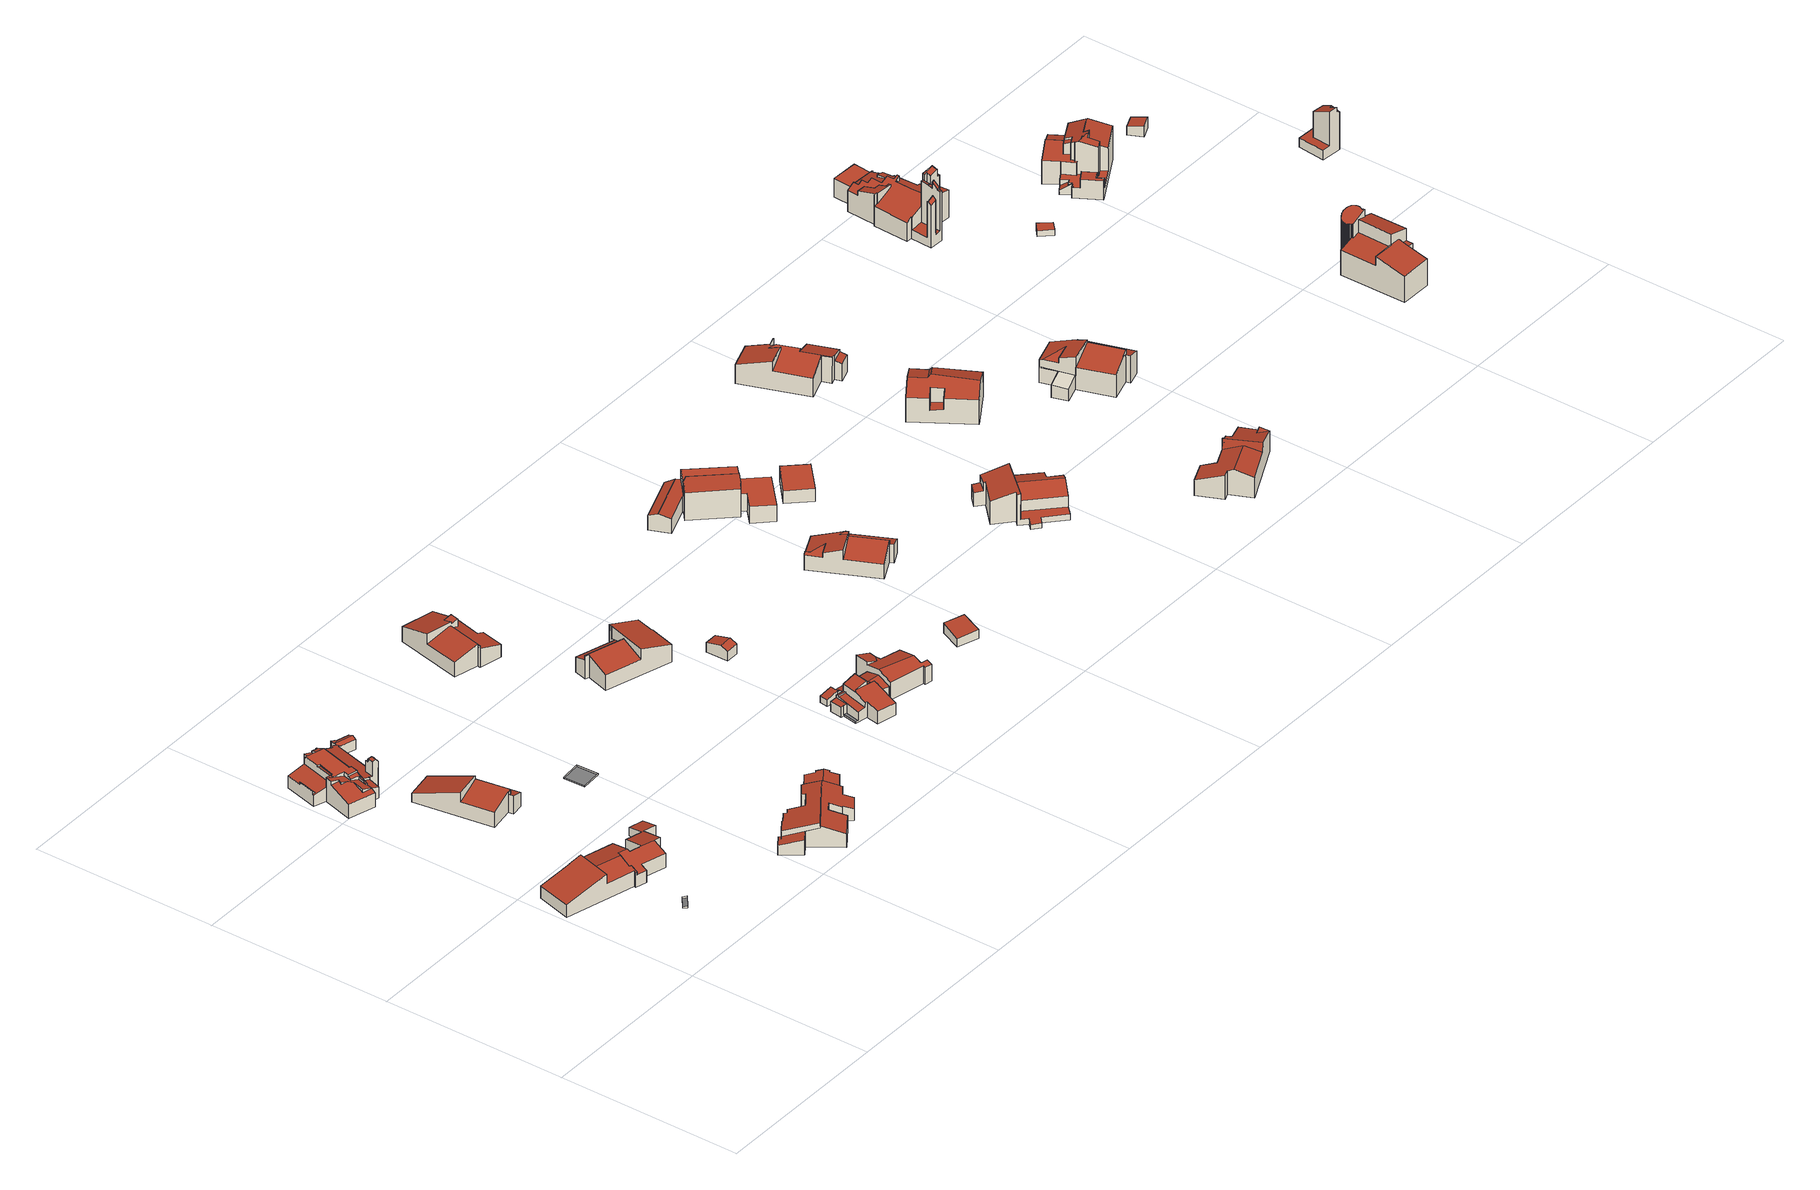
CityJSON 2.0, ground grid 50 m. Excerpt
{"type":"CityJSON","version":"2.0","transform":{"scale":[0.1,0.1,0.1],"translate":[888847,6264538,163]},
"CityObjects":{
"building1":{"type":"Building","geometry":[{"type":"Solid","lod":"2","boundaries":[[[[0,1,2,3]],[[3,4,5,0]],[[2,6,4,3]],[[1,7,6,2]],[[0,5,7,1]],[[4,6,7,5]]]],"semantics":{"surfaces":[{"type":"GroundSurface"},{"type":"WallSurface"}],"values":[[0,1,1,1,1,0]]}}]},
"building2":{"type":"Building","geometry":[{"type":"Solid","lod":"2","boundaries":[[[[8,9,10,11,12,13]],[[10,14,15,16,11]],[[14,17,18,19,20,21,22,15]],[[23,24,16,25]],[[15,22,26,27,28,25,16]],[[29,30,31,32,33,34,35,36,37,38,39]],[[11,16,24,40,12]],[[21,41,26,22]],[[19,42,41,20]],[[38,37,43]],[[27,26,41,42,44,45,46,39,38,47]],[[40,24,23,48]],[[27,47,38,43,47]],[[21,20,41]],[[8,49,50,9]],[[13,51,49,8]],[[12,40,48,52,51,13]],[[28,27,47,53,54]],[[45,44,55,56]],[[55,44,42,19,18,57]],[[53,47,43,37,36,58]],[[46,45,56,59]],[[57,18,17,60]],[[9,50,60,17,14,10]],[[58,36,35,61]],[[61,35,34,62]],[[62,34,33,63]],[[63,33,32,64]],[[64,32,31,65]],[[65,31,30,66]],[[66,30,29,67]],[[67,29,39,68]],[[68,39,46,59]],[[52,48,23,25,28,54]],[[54,53,58,61,62,63,64,65,66,67,68,59,56,55,57,60,50,49,51,52]]]],"semantics":{"surfaces":[{"type":"RoofSurface"},{"type":"WallSurface"},{"type":"GroundSurface"}],"values":[[0,1,0,1,0,0,1,0,1,1,0,0,0,1,1,1,1,1,1,1,1,1,1,1,1,1,1,1,1,1,1,1,1,1,2]]}}]},
"building3":{"type":"Building","geometry":[{"type":"Solid","lod":"2","boundaries":[[[[69,70,71,72,73,74,75,76,77]],[[78,79,80,81]],[[80,82,83,84,85,81]],[[86,87,88,89]],[[81,85,90,78]],[[72,91,92,93,94,95,96,97,98,88,87,99,100,101,102,103,73]],[[104,105,106]],[[107,108,109,110,111,112]],[[113,114,115,116,117]],[[116,118,119,117]],[[99,120,100]],[[75,102,101,76]],[[86,121,120,99,87]],[[122,123,124]],[[93,125,126,127,128,129,130,131,132,94]],[[129,128,133,134]],[[131,130,135,136]],[[89,137,138,121,86]],[[70,92,91,71]],[[124,123,139,138,137,140,141,142,143]],[[144,145,146,147,148]],[[149,150,110,109]],[[108,107,140,137,89,151,152,153,154,155]],[[83,156,157,134,133,84]],[[104,106,145,144,158]],[[159,160,161,115,114,162]],[[153,152,163,164]],[[84,133,128,127,165,166,160,159,167,168,147,146,90,85]],[[143,142,169]],[[126,125,170,171]],[[162,114,113,172]],[[165,127,126,171]],[[98,97,173,136,135,174]],[[175,96,95,176]],[[176,95,94,132]],[[175,176,132,131,136,173]],[[150,149,156,83,82,177]],[[73,103,74]],[[151,89,88,174,135,130,129,134,157,155,154,178,179]],[[157,156,149,109,108,155]],[[164,163,179,178]],[[118,116,115,161]],[[173,97,96,175]],[[88,98,174]],[[163,152,151,179]],[[178,154,153,164]],[[167,159,162,172]],[[122,124,143,169]],[[71,91,72]],[[74,103,102,75]],[[105,104,158,180,181]],[[168,167,172,113,117,119,182,183]],[[166,165,171,170,184,185]],[[69,186,187,93,92,70]],[[112,111,188,189]],[[188,111,110,150,177,190]],[[138,139,191,192]],[[191,139,123,122,169,142,141,193]],[[193,141,140,107,112,189]],[[77,194,186,69]],[[194,77,76,101,100,120,121,138,192]],[[184,170,125,93,187]],[[180,158,144,148,195]],[[146,145,106,105,181,196]],[[195,148,147,168,183]],[[190,177,82,80,79,197]],[[197,79,78,90,146,196]],[[182,119,118,161,160,166,185]],[[185,184,187,186,194,192,191,193,189,188,190,197,196,181,180,195,183,182]]]],"semantics":{"surfaces":[{"type":"RoofSurface"},{"type":"WallSurface"},{"type":"GroundSurface"}],"values":[[0,0,1,1,1,0,0,0,1,0,1,1,0,1,1,1,1,1,1,0,0,1,1,1,0,1,0,0,1,0,0,1,1,1,1,0,0,1,0,1,1,0,1,1,1,1,1,0,1,1,1,1,1,1,1,1,1,1,1,1,1,1,1,1,1,1,1,1,2]]}}]},
"building4":{"type":"Building","geometry":[{"type":"Solid","lod":"2","boundaries":[[[[198,199,200,201,202,203]],[[204,205,206,207,208,209]],[[202,204,209,203]],[[203,209,208,210,198]],[[198,210,211,212,213,214,215,199]],[[211,210,208,207]],[[200,216,217,201]],[[199,215,218,216,200]],[[206,205,219,220]],[[219,205,204,202,201,217]],[[218,215,214,221]],[[221,214,213,222]],[[222,213,212,223]],[[223,212,211,207,206,220]],[[220,219,217,216,218,221,222,223]]]],"semantics":{"surfaces":[{"type":"RoofSurface"},{"type":"WallSurface"},{"type":"GroundSurface"}],"values":[[0,0,1,1,0,1,1,1,1,1,1,1,1,1,2]]}}]},
"building5":{"type":"Building","geometry":[{"type":"Solid","lod":"2","boundaries":[[[[224,225,226,227]],[[228,229,230,231,232,233,234,235,236,237,238,239,240,241,242]],[[237,243,244,245,246,247,248,249,250,251,252,253,254,255,238]],[[236,243,237]],[[238,255,256,257,258,239]],[[235,259,260,243,236]],[[256,261,262,263,264,257]],[[226,265,264,263,227]],[[258,257,264,265,266,267]],[[260,259,268,269,270,271,272]],[[233,273,274,234]],[[232,275,273,233]],[[231,276,275,232]],[[230,277,276,231]],[[229,278,277,230]],[[228,279,278,229]],[[242,280,279,228]],[[241,281,280,242]],[[240,282,281,241]],[[239,258,267,283,282,240]],[[252,251,284,285]],[[284,251,250,286]],[[286,250,249,287]],[[287,249,248,288]],[[288,248,247,289]],[[289,247,246,290]],[[290,246,245,291]],[[291,245,244,292]],[[292,244,243,260,272,293]],[[254,253,294,295]],[[294,253,252,285]],[[283,267,266,296]],[[225,297,296,266,265,226]],[[293,272,271,298]],[[298,271,270,299]],[[299,270,269,300]],[[300,269,268,301]],[[301,268,259,235,234,274]],[[262,261,302,303]],[[302,261,256,255,254,295]],[[297,225,224,304]],[[227,263,262,303,304,224]],[[303,302,295,294,285,284,286,287,288,289,290,291,292,293,298,299,300,301,274,273,275,276,277,278,279,280,281,282,283,296,297,304]]]],"semantics":{"surfaces":[{"type":"RoofSurface"},{"type":"WallSurface"},{"type":"GroundSurface"}],"values":[[0,0,0,1,1,1,0,1,0,0,1,1,1,1,1,1,1,1,1,1,1,1,1,1,1,1,1,1,1,1,1,1,1,1,1,1,1,1,1,1,1,1,2]]}}]},
"building6":{"type":"Building","geometry":[{"type":"Solid","lod":"2","boundaries":[[[[305,306,307,308]],[[307,306,309,310]],[[309,306,305,311]],[[311,305,308,312]],[[312,308,307,310]],[[310,309,311,312]]]],"semantics":{"surfaces":[{"type":"GroundSurface"},{"type":"WallSurface"}],"values":[[0,1,1,1,1,0]]}}]},
"building7":{"type":"Building","geometry":[{"type":"Solid","lod":"2","boundaries":[[[[313,314,315,316,317,318,319]],[[314,320,321,322,323,324,325,315]],[[324,326,327,328,329,330,317,316,325]],[[320,331,332,333,334,321]],[[323,335,326,324]],[[317,330,318]],[[321,334,336,322]],[[315,325,316]],[[322,336,337,338,339,340,335,323]],[[328,341,342,329]],[[327,343,341,328]],[[326,335,340,344,343,327]],[[333,332,345,346]],[[345,332,331,347]],[[313,348,347,331,320,314]],[[344,340,339,349]],[[349,339,338,350]],[[350,338,337,351]],[[351,337,336,334,333,346]],[[348,313,319,352]],[[352,319,318,330,329,342]],[[342,341,343,344,349,350,351,346,345,347,348,352]]]],"semantics":{"surfaces":[{"type":"RoofSurface"},{"type":"WallSurface"},{"type":"GroundSurface"}],"values":[[0,1,0,0,1,1,1,1,0,1,1,1,1,1,1,1,1,1,1,1,1,2]]}}]},
"building8":{"type":"Building","geometry":[{"type":"Solid","lod":"2","boundaries":[[[[353,354,355,356,357,358,359,360]],[[358,361,362,363,364,359]],[[365,366,362,361,367,368]],[[363,362,366,369]],[[357,367,361,358]],[[364,363,369,370,371,372]],[[355,373,374,356]],[[354,375,373,355]],[[353,376,375,354]],[[360,377,376,353]],[[377,360,359,364,372,378]],[[378,372,371,379]],[[379,371,370,380]],[[380,370,369,366,365,381]],[[381,365,368,382]],[[382,368,367,357,356,374]],[[374,373,375,376,377,378,379,380,381,382]]]],"semantics":{"surfaces":[{"type":"RoofSurface"},{"type":"WallSurface"},{"type":"GroundSurface"}],"values":[[0,1,0,1,1,0,1,1,1,1,1,1,1,1,1,1,2]]}}]},
"building9":{"type":"Building","geometry":[{"type":"Solid","lod":"2","boundaries":[[[[383,384,385,386]],[[387,388,389,390,391,392,393,394,395,396]],[[392,397,393]],[[390,398,399,400,391]],[[401,402,403,404,405,406,407,408]],[[406,409,407]],[[385,397,392,410,386]],[[386,410,400,399,411,412,407,409,413,414,415,416,417,383]],[[383,417,418,419,395,394,384]],[[418,417,416,420]],[[398,421,411,399]],[[420,416,415,422,423,424,425,426]],[[427,428,429,423,422,430]],[[413,409,406,405]],[[391,400,410,392]],[[384,394,393,397,385]],[[425,424,431,432]],[[419,418,420,426]],[[431,424,423,429]],[[388,433,434,389]],[[387,435,433,388]],[[396,436,435,387]],[[436,396,395,419,426,425,432,437]],[[414,413,405,404,438,439]],[[412,411,421,440,441]],[[440,421,398,390,389,434]],[[438,404,403,442]],[[442,403,402,443]],[[443,402,401,444]],[[444,401,408,445]],[[445,408,407,412,441]],[[428,427,446,447]],[[446,427,430,448]],[[448,430,422,415,414,439]],[[437,432,431,429,428,447]],[[447,446,448,439,438,442,443,444,445,441,440,434,433,435,436,437]]]],"semantics":{"surfaces":[{"type":"WallSurface"},{"type":"RoofSurface"},{"type":"GroundSurface"}],"values":[[0,1,0,0,1,0,0,1,0,0,1,0,1,0,0,1,2,1,0,0,0,0,0,0,0,0,0,0,0,0,0,0,0,0,0,2]]}}]},
"building10":{"type":"Building","geometry":[{"type":"Solid","lod":"2","boundaries":[[[[449,450,451,452]],[[451,453,454,452]],[[449,455,456,450]],[[452,454,457,455,449]],[[457,454,453,458]],[[458,453,451,450,456]],[[456,455,457,458]]]],"semantics":{"surfaces":[{"type":"RoofSurface"},{"type":"WallSurface"},{"type":"GroundSurface"}],"values":[[0,0,1,1,1,1,2]]}}]},
"building11":{"type":"Building","geometry":[{"type":"Solid","lod":"2","boundaries":[[[[459,460,461,462,463]],[[461,464,465,466,467,468,462]],[[465,469,470,471,472,473,474,466]],[[460,464,461]],[[467,475,476,468]],[[475,467,466,474,477]],[[477,474,473,478]],[[478,473,472,479]],[[479,472,471,480]],[[480,471,470,481]],[[481,470,469,482]],[[482,469,465,464,460,459,483]],[[483,459,463,484]],[[484,463,462,468,476]],[[476,475,477,478,479,480,481,482,483,484]]]],"semantics":{"surfaces":[{"type":"RoofSurface"},{"type":"WallSurface"},{"type":"GroundSurface"}],"values":[[0,0,0,1,1,1,1,1,1,1,1,1,1,1,2]]}}]},
"building12":{"type":"Building","geometry":[{"type":"Solid","lod":"2","boundaries":[[[[485,486,487,488,489]],[[489,490,491,485]],[[490,489,488,492]],[[492,488,487,486,493]],[[493,486,485,491]],[[491,490,492,493]]]],"semantics":{"surfaces":[{"type":"RoofSurface"},{"type":"WallSurface"},{"type":"GroundSurface"}],"values":[[0,1,1,1,1,2]]}}]},
"building13":{"type":"Building","geometry":[{"type":"Solid","lod":"2","boundaries":[[[[494,495,496,497,498,499,500,501,502,503]],[[499,504,500]],[[495,505,506,507,496]],[[501,508,509,510,502]],[[511,512,513,514]],[[496,507,497]],[[498,515,504,499]],[[494,505,495]],[[509,516,511,514,517,518,519,510]],[[512,504,515,520,513]],[[504,512,511,516]],[[500,504,508,501]],[[504,516,509,508]],[[503,521,522,506,505,494]],[[513,520,523,524]],[[497,507,506,522,523,520,515,498]],[[519,518,525,526]],[[525,518,517,527]],[[527,517,514,513,524]],[[521,503,502,528]],[[528,502,510,519,526]],[[526,525,527,524,523,522,521,528]]]],"semantics":{"surfaces":[{"type":"RoofSurface"},{"type":"WallSurface"},{"type":"GroundSurface"}],"values":[[0,1,0,1,1,1,1,1,0,0,1,0,1,1,1,1,1,1,1,1,1,2]]}}]},
"building14":{"type":"Building","geometry":[{"type":"Solid","lod":"2","boundaries":[[[[529,530,531,532,533,534]],[[535,536,537,538,539,540,541,542]],[[543,544,545,546]],[[542,547,548,549,550,535]],[[534,545,544,551,552,529]],[[532,553,548,547,533]],[[530,554,555,556,557,550,549,558,531]],[[558,549,548,553]],[[531,558,553,532]],[[557,556,559,560]],[[559,556,555,561]],[[561,555,554,562]],[[529,552,563,562,554,530]],[[541,540,564,565]],[[564,540,539,566]],[[566,539,538,567]],[[567,538,537,568]],[[568,537,536,569]],[[569,536,535,550,557,560]],[[563,552,551,570]],[[570,551,544,543,571]],[[571,543,546,572]],[[572,546,545,534,533,547,542,541,565]],[[565,564,566,567,568,569,560,559,561,562,563,570,571,572]]]],"semantics":{"surfaces":[{"type":"WallSurface"},{"type":"RoofSurface"},{"type":"GroundSurface"}],"values":[[0,1,1,0,1,1,1,0,0,0,0,0,0,0,0,0,0,0,0,0,0,0,0,2]]}}]},
"building15":{"type":"Building","geometry":[{"type":"Solid","lod":"2","boundaries":[[[[573,574,575,576]],[[574,573,577,578]],[[577,573,576,579]],[[579,576,575,580]],[[580,575,574,578]],[[578,577,579,580]]]],"semantics":{"surfaces":[{"type":"RoofSurface"},{"type":"WallSurface"},{"type":"GroundSurface"}],"values":[[0,1,1,1,1,2]]}}]},
"building16":{"type":"Building","geometry":[{"type":"Solid","lod":"2","boundaries":[[[[581,582,583,584,585,586,587,588]],[[589,590,591,592]],[[582,593,594,583]],[[592,595,596,597,598,599,589]],[[588,600,601,590,589,599,581]],[[594,593,602,603]],[[601,600,604,605,606,607,608,609]],[[591,590,601,609]],[[585,610,611,586]],[[584,612,610,585]],[[583,594,603,613,612,584]],[[586,611,614,587]],[[591,609,608,615,616]],[[598,597,617,618]],[[617,597,596,619]],[[619,596,595,620]],[[620,595,592,591,616]],[[615,608,607,621]],[[621,607,606,622]],[[622,606,605,623]],[[623,605,604,624]],[[624,604,600,588,587,614]],[[613,603,602,625]],[[625,602,593,582,581,599,598,618]],[[618,617,619,620,616,615,621,622,623,624,614,611,610,612,613,625]]]],"semantics":{"surfaces":[{"type":"RoofSurface"},{"type":"WallSurface"},{"type":"GroundSurface"}],"values":[[0,0,1,0,1,0,0,1,1,1,1,1,1,1,1,1,1,1,1,1,1,1,1,1,2]]}}]},
"building17":{"type":"Building","geometry":[{"type":"Solid","lod":"2","boundaries":[[[[626,627,628,629,630,631,632,633,634,635]],[[635,636,637,638,639,640,641,642,643,626]],[[644,645,646,647]],[[627,643,642,628]],[[636,648,649,637]],[[632,650,651,652,653,654,655,656,657,633]],[[652,651,646,645]],[[633,657,634]],[[649,648,658,659,660]],[[626,643,627]],[[634,657,658,648,636,635]],[[657,656,659,658]],[[630,661,662,631]],[[629,663,661,630]],[[628,642,641,664,663,629]],[[631,662,665,650,632]],[[655,654,666,667]],[[666,654,653,668]],[[668,653,652,645,644,669]],[[664,641,640,670]],[[670,640,639,671]],[[671,639,638,672]],[[672,638,637,649,660,673]],[[673,660,659,656,655,667]],[[669,644,647,674]],[[674,647,646,651,650,665]],[[665,662,661,663,664,670,671,672,673,667,666,668,669,674]]]],"semantics":{"surfaces":[{"type":"RoofSurface"},{"type":"WallSurface"},{"type":"GroundSurface"}],"values":[[0,0,0,1,1,0,1,1,0,1,1,1,1,1,1,1,1,1,1,1,1,1,1,1,1,1,2]]}}]},
"building18":{"type":"Building","geometry":[{"type":"Solid","lod":"2","boundaries":[[[[675,676,677,678]],[[677,679,680,678]],[[676,681,682,683,684,685,686,687,679,677]],[[679,687,688,680]],[[683,682,689,690]],[[691,692,685,684]],[[691,684,683,690]],[[692,691,690,689]],[[686,685,692,689,682,681,693,694]],[[693,681,676,675,695]],[[688,687,686,694,696]],[[678,680,688,696,695,675]],[[696,694,693,695]]]],"semantics":{"surfaces":[{"type":"RoofSurface"},{"type":"WallSurface"},{"type":"GroundSurface"}],"values":[[0,0,0,0,1,1,1,0,1,1,1,1,2]]}}]},
"building19":{"type":"Building","geometry":[{"type":"Solid","lod":"2","boundaries":[[[[697,698,699,700,701,702,703,704,705,706]],[[707,708,709,710]],[[706,711,709,708,697]],[[699,712,700]],[[709,711,713,714,715,716,717,710]],[[698,712,699]],[[710,717,718,719,707]],[[718,717,716,720]],[[720,716,715,721]],[[721,715,714,722]],[[722,714,713,723]],[[705,724,723,713,711,706]],[[701,725,726,702]],[[727,725,701,700,712,698]],[[697,708,707,719,727,698]],[[724,705,704,728]],[[728,704,703,729]],[[729,703,702,726]],[[726,725,727,719,718,720,721,722,723,724,728,729]]]],"semantics":{"surfaces":[{"type":"RoofSurface"},{"type":"WallSurface"},{"type":"GroundSurface"}],"values":[[0,0,0,1,0,0,1,1,1,1,1,1,1,1,1,1,1,1,2]]}}]},
"building20":{"type":"Building","geometry":[{"type":"Solid","lod":"2","boundaries":[[[[730,731,732,733,734,735,736,737,738]],[[736,739,740,741,742,737]],[[735,743,739,736]],[[733,744,734]],[[731,745,746,743,735,734,744,732]],[[745,747,748,749,750,751,752,746]],[[746,752,753,743]],[[741,754,755,756,757,758,759,760,742]],[[737,742,760,738]],[[739,743,753,761,755,754,740]],[[732,744,733]],[[740,754,741]],[[761,753,752,751,762,763]],[[760,759,764,765]],[[764,759,758,766]],[[766,758,757,767]],[[767,757,756,768]],[[768,756,755,761,763]],[[738,760,765,769,730]],[[762,751,750,770]],[[770,750,749,771]],[[771,749,748,772]],[[772,748,747,773]],[[773,747,745,731,730,769]],[[769,765,764,766,767,768,763,762,770,771,772,773]]]],"semantics":{"surfaces":[{"type":"RoofSurface"},{"type":"WallSurface"},{"type":"GroundSurface"}],"values":[[0,1,1,1,1,1,1,0,1,0,0,1,1,1,1,1,1,1,1,1,1,1,1,1,2]]}}]},
"building21":{"type":"Building","geometry":[{"type":"Solid","lod":"2","boundaries":[[[[774,775,776,777,778,779,780,781,782,783,784,785,786,787,788,789,790,791,792,793,794,795,796,797,798,799,800,801,802,803,804,805,806,807]],[[808,809,810]],[[811,812,813,814,815,816,817,781,818,819,820,821,822,823]],[[824,825,826,827,828,829]],[[830,831,832,833]],[[834,835,836,837]],[[832,838,839,840,841,842,801,843,844,833]],[[837,845,846,834]],[[847,848,849,850]],[[851,836,835,852]],[[806,853,807]],[[777,854,855,778]],[[800,856,843,801]],[[788,857,858,789]],[[791,859,860,792]],[[794,810,809,861,795]],[[776,862,863,854,777]],[[846,845,864,865]],[[823,824,829,811]],[[807,853,866,867,868,869,870,871,872,873,874,875,876,877,878,855,854,863,879,880,774]],[[792,860,881,793]],[[782,817,816,783]],[[873,872,848,847]],[[783,816,815,784]],[[781,817,782]],[[808,881,860,859,882,858,857,883,884,885,886,861,809]],[[774,880,775]],[[852,835,834,846,865,887]],[[779,878,877,780]],[[844,843,856,851,852,887]],[[805,888,889,890,891,892,893,866,853,806]],[[894,895,842,841]],[[804,896,888,805]],[[897,867,866,893]],[[898,899,892,891,900,901]],[[801,842,895,802]],[[775,880,879,862,776]],[[778,855,878,779]],[[793,881,808,810,794]],[[894,841,840,902]],[[780,877,818,781]],[[849,848,872,871]],[[819,818,877,876]],[[825,824,823,822]],[[796,886,885,797]],[[784,815,814,785]],[[785,814,813,786]],[[838,832,831,903]],[[790,882,859,791]],[[902,840,839,904]],[[905,906,901,900]],[[820,819,876,875]],[[889,888,896,907,908,898,901,906]],[[904,839,838,903]],[[897,893,892,899]],[[795,861,886,796]],[[789,858,882,790]],[[879,863,862]],[[890,889,906,905]],[[905,900,891,890]],[[803,802,895,894,902,904,903,831,830,909,910]],[[799,798,911,912]],[[911,798,797,885,884,913]],[[786,813,812,914,915,787]],[[874,873,847,850,916,917]],[[870,869,918,919]],[[918,869,868,920]],[[920,868,867,897,899,898,908,921]],[[914,812,811,829,828,922]],[[821,820,875,874,917,923]],[[913,884,883,924]],[[924,883,857,788,787,915]],[[922,828,827,925]],[[925,827,826,926]],[[926,826,825,822,821,923]],[[916,850,849,871,870,919]],[[909,830,833,844,887,865,864,927]],[[921,908,907,928]],[[928,907,896,804,803,910]],[[927,864,845,837,836,851,856,800,799,912]],[[912,911,913,924,915,914,922,925,926,923,917,916,919,918,920,921,928,910,909,927]]]],"semantics":{"surfaces":[{"type":"RoofSurface"},{"type":"WallSurface"},{"type":"GroundSurface"}],"values":[[0,0,0,0,0,0,1,1,0,1,1,1,1,1,1,1,1,0,1,0,1,1,1,1,1,0,1,1,1,0,1,0,1,1,1,1,0,1,1,0,1,1,1,1,1,1,1,1,1,1,1,1,0,0,0,1,1,1,1,0,1,1,1,1,1,1,1,1,1,1,1,1,1,1,1,1,1,1,1,1,2]]}}]},
"building22":{"type":"Building","geometry":[{"type":"Solid","lod":"2","boundaries":[[[[929,930,931,932]],[[930,933,934,931]],[[929,935,933,930]],[[932,936,935,929]],[[936,932,931,934]],[[934,933,935,936]]]],"semantics":{"surfaces":[{"type":"RoofSurface"},{"type":"WallSurface"},{"type":"GroundSurface"}],"values":[[0,1,1,1,1,2]]}}]},
"building23":{"type":"Building","geometry":[{"type":"Solid","lod":"2","boundaries":[[[[937,938,939,940,941,942,943,944,945,946,947,948,949,950,951,952,953,954,955,956,957,958,959,960,961,962,963,964,965,966,967,968,969,970,971,972,973,974,975,976,977,978,979,980,981,982,983,984,985,986,987,988,989,990,991,992]],[[962,993,994,995,996,963]],[[963,996,997,964]],[[998,999,1000,1001]],[[998,1002,1003,1004,1005,999]],[[1006,1007,1008,1009]],[[995,1010,1011,1012,997,996]],[[1005,1006,1009,1011,1010,999]],[[993,1013,1014,1001,1000,994]],[[994,1000,999,1010,995]],[[961,1013,993,962]],[[1004,1007,1006,1005]],[[1003,1015,1016,1004]],[[1002,1017,1015,1003]],[[1001,1014,1018,1017,1002,998]],[[1008,1019,1020,1012,1011,1009]],[[960,1021,1018,1014,1013,961]],[[958,1022,1023,959]],[[957,1024,1022,958]],[[956,1025,1024,957]],[[955,1026,1025,956]],[[954,1027,1026,955]],[[953,1028,1027,954]],[[952,1029,1028,953]],[[951,1030,1029,952]],[[950,1031,1030,951]],[[949,1032,1031,950]],[[948,1033,1032,949]],[[947,1034,1033,948]],[[946,1035,1034,947]],[[945,1036,1035,946]],[[944,1037,1036,945]],[[943,1038,1037,944]],[[942,1039,1038,943]],[[941,1040,1039,942]],[[940,1041,1040,941]],[[939,1042,1041,940]],[[938,1043,1042,939]],[[937,1044,1043,938]],[[992,1045,1044,937]],[[991,1046,1045,992]],[[990,1047,1046,991]],[[989,1048,1047,990]],[[988,1049,1048,989]],[[987,1050,1049,988]],[[986,1051,1050,987]],[[985,1052,1051,986]],[[984,1053,1052,985]],[[983,1054,1053,984]],[[982,1055,1054,983]],[[981,1056,1055,982]],[[980,1057,1056,981]],[[979,1058,1057,980]],[[978,1059,1058,979]],[[977,1060,1059,978]],[[976,1061,1060,977]],[[975,1062,1061,976]],[[974,1063,1062,975]],[[973,1064,1063,974]],[[972,1065,1064,973]],[[971,1066,1065,972]],[[970,1067,1066,971]],[[969,1068,1067,970]],[[968,1069,1068,969]],[[1069,968,967,1070]],[[1070,967,966,1071]],[[1071,966,965,1072]],[[1072,965,964,997,1012,1020]],[[1021,960,959,1023]],[[1019,1008,1007,1004,1016]],[[1016,1015,1017,1018,1021,1023,1022,1024,1025,1026,1027,1028,1029,1030,1031,1032,1033,1034,1035,1036,1037,1038,1039,1040,1041,1042,1043,1044,1045,1046,1047,1048,1049,1050,1051,1052,1053,1054,1055,1056,1057,1058,1059,1060,1061,1062,1063,1064,1065,1066,1067,1068,1069,1070,1071,1072,1020,1019]]]],"semantics":{"surfaces":[{"type":"RoofSurface"},{"type":"WallSurface"},{"type":"GroundSurface"}],"values":[[0,1,1,1,0,0,0,1,0,1,1,1,1,1,1,1,1,1,1,1,1,1,1,1,1,1,1,1,1,1,1,1,1,1,1,1,1,1,1,1,1,1,1,1,1,1,1,1,1,1,1,1,1,1,1,1,1,1,1,1,1,1,1,1,1,1,1,1,1,1,2]]}}]},
"building24":{"type":"Building","geometry":[{"type":"Solid","lod":"2","boundaries":[[[[1073,1074,1075,1076,1077,1078,1079,1080,1081,1082,1083]],[[1084,1085,1086,1087,1088,1089,1090,1091]],[[1092,1093,1094,1095,1096,1097]],[[1079,1098,1099,1080]],[[1097,1100,1101,1102,1103,1104,1105,1092]],[[1086,1106,1107,1087]],[[1108,1109,1110,1111,1100]],[[1073,1112,1113,1114,1115,1074]],[[1075,1116,1117,1118,1119,1120,1121,1076]],[[1082,1122,1123,1083]],[[1124,1125,1126,1127]],[[1083,1123,1112,1073]],[[1128,1105,1104]],[[1091,1127,1126,1129,1130,1131,1132,1111,1110,1133,1099,1098,1107,1106,1134,1084]],[[1081,1133,1110,1109,1135,1122,1082]],[[1101,1100,1111,1132]],[[1136,1137,1138]],[[1131,1130,1139,1140]],[[1121,1120,1141,1142]],[[1076,1121,1142,1077]],[[1125,1124,1143,1140,1139,1144]],[[1093,1092,1105,1128]],[[1113,1112,1123,1122,1135,1136,1138,1145,1146,1094,1093,1128,1104,1103,1119,1118]],[[1145,1138,1137]],[[1146,1145,1137,1136,1135,1109,1108,1096,1095]],[[1144,1139,1130,1129]],[[1129,1126,1125,1144]],[[1074,1115,1116,1075]],[[1095,1094,1146]],[[1108,1100,1097,1096]],[[1080,1099,1133,1081]],[[1114,1113,1118,1117]],[[1085,1084,1134]],[[1117,1116,1115,1114]],[[1134,1106,1086,1085]],[[1102,1101,1132,1131,1140,1143,1147,1148]],[[1079,1078,1149,1150]],[[1149,1078,1077,1142,1141,1151]],[[1151,1141,1120,1119,1103,1102,1148]],[[1147,1143,1124,1127,1091,1090,1152]],[[1152,1090,1089,1153]],[[1153,1089,1088,1154]],[[1154,1088,1087,1107,1098,1079,1150]],[[1150,1149,1151,1148,1147,1152,1153,1154]]]],"semantics":{"surfaces":[{"type":"RoofSurface"},{"type":"WallSurface"},{"type":"GroundSurface"}],"values":[[0,0,1,1,0,1,1,1,1,1,1,1,1,0,1,1,1,1,0,1,0,1,0,1,0,1,1,1,1,1,1,1,1,0,1,1,1,1,1,1,1,1,1,2]]}}]},
"building25":{"type":"Building","geometry":[{"type":"Solid","lod":"2","boundaries":[[[[1155,1156,1157,1158]],[[1155,1159,1160,1156]],[[1158,1161,1159,1155]],[[1161,1158,1157,1162]],[[1162,1157,1156,1160]],[[1160,1159,1161,1162]]]],"semantics":{"surfaces":[{"type":"RoofSurface"},{"type":"WallSurface"},{"type":"GroundSurface"}],"values":[[0,1,1,1,1,2]]}}]},
"building26":{"type":"Building","geometry":[{"type":"Solid","lod":"2","boundaries":[[[[1163,1164,1165,1166,1167,1168]],[[1169,1170,1171,1172]],[[1170,1169,1173,1174,1175,1176]],[[1165,1164,1175,1174]],[[1171,1170,1176]],[[1166,1165,1174,1173]],[[1167,1166,1173,1169,1172,1177,1178]],[[1163,1168,1179,1180]],[[1179,1168,1167,1178]],[[1177,1172,1171,1176,1175,1164,1163,1180]],[[1180,1179,1178,1177]]]],"semantics":{"surfaces":[{"type":"RoofSurface"},{"type":"WallSurface"},{"type":"GroundSurface"}],"values":[[0,0,0,1,1,1,1,1,1,1,2]]}}]}
},
"vertices":[
[222,194,22],[191,170,22],[198,161,24],[229,185,25],[229,185,19],[222,194,19],[198,161,19],[191,170,19],
[33,457,49],[8,364,49],[120,334,84],[146,428,84],[113,436,74],[113,435,74],[120,334,57],[134,385,72],[146,428,60],[198,314,57],[197,309,55],[201,308,56],[206,328,62],[201,330,62],[212,363,72],[152,450,49],[146,428,56],[152,450,54],[221,376,68],[246,369,68],[260,421,53],[330,338,66],[346,398,49],[381,389,49],[392,435,36],[352,444,36],[341,399,49],[295,411,49],[279,352,65],[270,354,65],[258,357,66],[313,342,66],[113,436,54],[206,328,53],[201,308,47],[270,354,66],[228,301,47],[233,320,53],[302,301,53],[244,361,66],[119,459,46],[33,457,14],[8,364,14],[113,435,14],[119,459,14],[244,361,14],[260,421,14],[228,301,14],[233,320,14],[197,309,14],[279,352,14],[302,301,14],[198,314,14],[295,411,14],[341,399,14],[352,444,14],[392,435,14],[381,389,14],[346,398,14],[330,338,14],[313,342,14],
[100,980,48],[104,994,53],[78,1000,52],[86,1032,63],[79,1044,65],[61,1048,65],[64,1058,68],[43,1063,68],[27,1001,49],[192,1176,36],[143,1190,35],[141,1181,39],[190,1169,39],[141,1181,64],[144,1180,64],[144,1180,58],[190,1169,44],[63,1079,77],[61,1073,73],[62,1075,73],[63,1079,74],[192,1176,44],[78,1000,62],[104,994,54],[106,1002,54],[108,1009,54],[104,1011,56],[111,1036,56],[88,1042,63],[94,1065,63],[56,1077,75],[48,1080,77],[43,1063,77],[64,1058,71],[61,1048,71],[231,1186,34],[213,1192,39],[210,1180,39],[88,1174,73],[87,1170,73],[118,1161,64],[123,1179,64],[100,1184,71],[96,1172,71],[173,1040,71],[158,1045,74],[158,1045,83],[168,1041,86],[173,1040,80],[162,1026,87],[169,1024,78],[48,1080,75],[49,1083,77],[18,1098,49],[18,1098,40],[25,1096,42],[106,1002,48],[115,1035,49],[115,1035,55],[122,1065,55],[122,1065,74],[117,1045,74],[117,1045,69],[108,1009,58],[116,1067,57],[116,1067,74],[91,1051,73],[91,1051,69],[63,1079,52],[49,1083,48],[16,1093,40],[88,1174,54],[40,1185,43],[29,1143,42],[36,1141,43],[257,1162,42],[209,1176,41],[207,1172,39],[214,1163,37],[254,1151,37],[118,1161,76],[123,1179,68],[64,1083,74],[64,1083,73],[76,1128,73],[76,1128,75],[87,1170,76],[138,1155,76],[138,1155,77],[262,1177,34],[160,1053,43],[154,1028,43],[154,1028,84],[160,1053,74],[71,1081,71],[84,1126,71],[143,1029,46],[143,1031,46],[176,1048,38],[206,1166,39],[29,1143,50],[133,995,40],[143,1029,41],[176,1048,71],[88,1042,66],[94,1065,74],[111,1036,66],[104,1011,58],[139,1175,67],[84,1126,75],[71,1081,74],[262,1177,9],[213,1192,9],[169,1024,9],[206,1166,9],[133,995,9],[143,1031,9],[100,980,9],[106,1002,9],[100,1184,9],[96,1172,9],[139,1175,9],[16,1093,9],[49,1083,9],[40,1185,9],[27,1001,9],[254,1151,9],[207,1172,9],[143,1190,9],
[246,873,58],[247,875,57],[237,935,36],[162,923,36],[183,799,79],[256,811,79],[183,799,53],[197,711,53],[262,722,69],[263,721,69],[271,722,70],[256,811,71],[271,722,58],[263,721,61],[265,708,61],[299,713,50],[279,840,49],[253,836,57],[237,935,11],[162,923,11],[253,836,11],[197,711,11],[262,722,11],[279,840,11],[299,713,11],[265,708,11],
[774,185,59],[755,212,60],[749,208,62],[768,181,62],[653,164,78],[613,135,81],[587,168,70],[576,160,71],[571,167,69],[544,148,70],[542,150,70],[510,127,72],[562,54,95],[682,142,87],[710,159,86],[685,194,75],[685,193,75],[681,198,73],[647,173,76],[562,54,87],[597,5,65],[657,47,65],[631,83,81],[653,99,81],[672,74,69],[676,77,69],[692,55,60],[728,82,60],[712,103,69],[737,121,69],[732,127,72],[733,127,72],[733,127,64],[711,158,75],[685,194,63],[510,127,56],[562,54,81],[776,159,64],[763,178,71],[768,181,71],[760,193,75],[749,208,70],[744,204,70],[728,225,63],[509,127,56],[505,132,55],[479,114,54],[515,64,71],[541,82,71],[544,148,28],[542,150,28],[571,167,28],[576,160,28],[587,168,28],[613,135,28],[653,164,28],[647,173,28],[681,198,28],[685,193,28],[728,225,28],[728,82,28],[712,103,28],[692,55,28],[676,77,28],[672,74,28],[653,99,28],[631,83,28],[657,47,28],[597,5,28],[541,82,28],[737,121,28],[732,127,28],[744,204,28],[755,212,28],[515,64,28],[479,114,28],[505,132,28],[509,127,28],[776,159,28],[763,178,28],[774,185,28],
[498,641,20],[495,701,20],[440,697,18],[442,638,18],[495,701,16],[440,697,16],[498,641,16],[442,638,16],
[657,1320,52],[638,1234,79],[708,1218,79],[713,1240,72],[713,1242,72],[732,1237,72],[746,1300,52],[638,1234,51],[705,1219,71],[705,1219,64],[727,1214,58],[727,1214,78],[708,1218,72],[733,1238,78],[732,1238,78],[731,1233,78],[731,1235,78],[732,1237,78],[616,1140,51],[683,1124,71],[681,1116,71],[682,1116,71],[733,1238,58],[682,1116,64],[743,1102,46],[757,1163,46],[739,1167,51],[755,1234,51],[731,1233,10],[731,1235,10],[732,1238,10],[755,1234,10],[683,1124,10],[681,1116,10],[616,1140,10],[657,1320,10],[739,1167,10],[757,1163,10],[743,1102,10],[746,1300,10],
[975,843,65],[973,844,66],[986,892,66],[905,914,90],[903,906,90],[904,906,90],[872,798,90],[955,773,65],[904,906,54],[891,862,67],[891,862,81],[872,798,60],[792,925,58],[784,894,68],[903,906,54],[899,894,58],[784,894,80],[783,891,80],[793,887,80],[775,827,60],[986,892,16],[905,914,16],[973,844,16],[975,843,16],[955,773,16],[775,827,16],[793,887,16],[783,891,16],[792,925,16],[899,894,16],
[1033,342,74],[1033,342,94],[1069,335,106],[1069,335,75],[1018,232,72],[1072,220,71],[1083,279,90],[1084,279,90],[1086,292,93],[1063,297,94],[1031,304,94],[1024,298,92],[1019,268,82],[1025,267,82],[1063,297,105],[1084,279,70],[1091,315,80],[1086,292,88],[1039,381,65],[1008,388,55],[1004,366,56],[1035,360,66],[1034,356,67],[1035,356,67],[1037,366,66],[1036,367,66],[1035,356,70],[1063,297,87],[1125,310,81],[1133,348,69],[1034,356,70],[1031,341,75],[1012,345,74],[1011,338,76],[1031,333,77],[1031,333,74],[1019,268,67],[1011,338,72],[1117,273,69],[1012,345,67],[1005,310,68],[1005,310,42],[997,272,42],[997,272,64],[988,314,65],[997,313,66],[996,312,66],[994,348,64],[996,312,42],[989,273,42],[1072,220,37],[1083,279,37],[1018,232,37],[1025,267,37],[989,273,37],[1035,360,37],[1031,341,37],[1117,273,37],[1133,348,37],[1004,366,37],[1008,388,37],[1039,381,37],[1036,367,37],[988,314,37],[997,313,37],[994,348,37],
[1059,727,51],[1024,726,51],[1025,684,61],[1060,684,61],[1025,666,52],[1060,666,53],[1059,727,25],[1024,726,25],[1060,666,25],[1025,666,25],
[1141,385,96],[1133,347,96],[1160,341,86],[1177,357,82],[1182,377,81],[1133,347,88],[1125,309,96],[1221,281,93],[1230,327,83],[1173,339,86],[1116,268,82],[1214,247,82],[1213,241,80],[1232,237,80],[1235,252,85],[1216,256,85],[1230,327,33],[1173,339,33],[1216,256,33],[1235,252,33],[1232,237,33],[1213,241,33],[1214,247,33],[1116,268,33],[1141,385,33],[1182,377,33],
[1383,316,77],[1358,258,71],[1408,241,73],[1414,239,73],[1435,296,79],[1435,296,48],[1383,316,48],[1414,239,48],[1358,258,48],
[1415,737,74],[1421,725,79],[1461,711,87],[1426,694,87],[1447,651,102],[1506,681,101],[1498,699,96],[1513,693,99],[1507,705,95],[1477,766,75],[1506,681,95],[1415,737,79],[1407,733,76],[1426,694,75],[1516,687,99],[1516,687,80],[1507,705,80],[1549,595,84],[1549,595,94],[1547,595,94],[1547,595,85],[1447,651,75],[1506,681,84],[1553,584,85],[1588,602,73],[1533,718,72],[1488,565,74],[1477,766,34],[1407,733,34],[1488,565,34],[1547,595,34],[1588,602,34],[1533,718,34],[1553,584,34],[1507,705,34],
[1419,1087,80],[1419,1087,118],[1423,1091,119],[1423,1091,114],[1463,1128,115],[1463,1128,87],[1501,984,86],[1511,973,86],[1475,939,85],[1518,894,84],[1597,969,86],[1544,1024,87],[1552,1031,87],[1552,1032,87],[1315,1111,77],[1325,1089,85],[1455,1137,89],[1438,1156,81],[1552,1032,114],[1524,1006,114],[1524,1006,121],[1501,984,117],[1337,1059,78],[1418,1089,80],[1441,1097,114],[1420,1087,118],[1396,1066,114],[1484,971,115],[1500,985,117],[1441,1097,121],[1484,971,37],[1500,985,37],[1396,1066,37],[1420,1087,37],[1418,1089,37],[1544,1024,37],[1552,1031,37],[1597,969,37],[1518,894,37],[1475,939,37],[1511,973,37],[1337,1059,37],[1315,1111,37],[1438,1156,37],
[1642,979,86],[1574,917,82],[1625,864,82],[1691,926,86],[1642,979,46],[1574,917,46],[1691,926,46],[1625,864,46],
[1921,532,125],[1872,577,102],[1850,551,103],[1854,548,104],[1799,494,104],[1843,453,124],[1833,442,125],[1838,437,127],[1888,495,107],[1855,457,90],[1938,376,91],[1973,410,107],[1872,577,80],[1850,551,80],[1975,412,106],[1987,426,100],[1958,453,100],[1980,476,90],[1921,532,91],[1838,437,56],[1855,457,60],[1857,591,77],[1833,567,77],[1852,423,56],[1838,408,53],[1858,391,54],[1872,404,56],[1922,358,57],[1938,376,60],[1799,494,40],[1843,453,40],[1854,548,40],[1833,567,40],[1833,442,40],[1922,358,40],[1938,376,40],[1958,453,40],[1980,476,40],[1987,426,40],[1975,412,40],[1872,404,40],[1858,391,40],[1838,408,40],[1852,423,40],[1857,591,40],
[1870,1181,201],[1881,1154,201],[1825,1136,182],[1858,1045,181],[1917,1066,201],[1927,1042,201],[1928,1043,202],[1900,1115,202],[1909,1118,205],[1888,1173,205],[1882,1186,200],[1908,1195,201],[1907,1196,200],[1886,1188,200],[1866,1244,182],[1794,1219,182],[1825,1136,209],[1881,1154,209],[1984,1041,176],[1978,1058,182],[1943,1046,182],[1948,1029,177],[1882,1186,189],[1908,1195,181],[1942,1047,197],[1943,1046,197],[1978,1058,186],[1977,1060,186],[1982,1062,184],[1955,1135,184],[1935,1127,191],[1909,1118,199],[1909,1118,188],[1935,1127,180],[1934,1127,180],[1917,1066,129],[1927,1042,129],[1858,1045,129],[1794,1219,129],[1942,1047,129],[1982,1062,129],[1955,1135,129],[1977,1060,129],[1984,1041,129],[1866,1244,129],[1886,1188,129],[1907,1196,129],[1934,1127,129],[1948,1029,129],
[2054,917,152],[2004,885,170],[2028,845,170],[2078,878,151],[2042,845,174],[2082,872,158],[1957,854,152],[1987,808,152],[2011,824,162],[2029,796,162],[2005,781,153],[2049,713,153],[2094,742,170],[2145,774,151],[1987,808,119],[2011,824,122],[2029,796,124],[2005,781,122],[1957,854,84],[2049,713,84],[2054,917,84],[2145,774,84],
[2324,107,135],[2398,144,110],[2364,156,118],[2387,166,110],[2367,210,110],[2305,182,131],[2299,195,131],[2284,188,136],[2282,192,136],[2279,190,137],[2232,62,109],[2321,106,110],[2301,146,123],[2212,106,124],[2276,189,108],[2387,166,118],[2227,166,109],[2209,201,96],[2156,178,96],[2186,113,119],[2205,121,118],[2205,121,52],[2232,62,52],[2186,113,52],[2156,178,52],[2209,201,52],[2227,166,52],[2282,192,52],[2367,210,52],[2305,182,52],[2398,144,52],[2284,188,52],[2299,195,52],
[2316,711,165],[2247,689,164],[2249,683,166],[2306,657,180],[2261,644,179],[2273,604,192],[2342,624,193],[2335,647,186],[2338,648,186],[2342,624,187],[2373,535,186],[2373,535,174],[2335,647,174],[2273,604,165],[2261,644,165],[2247,689,145],[2273,604,140],[2244,688,144],[2259,644,142],[2214,631,136],[2227,591,133],[2272,605,140],[2272,604,140],[2272,604,164],[2353,529,180],[2354,528,180],[2365,531,177],[2369,519,177],[2407,531,164],[2368,658,163],[2338,648,173],[2303,512,164],[2272,605,101],[2303,512,101],[2368,658,101],[2338,648,101],[2407,531,101],[2369,519,101],[2365,531,101],[2316,711,101],[2227,591,101],[2214,631,101],[2259,644,101],[2244,688,101],
[2465,1221,292],[2466,1264,293],[2469,1265,294],[2481,1265,300],[2481,1271,300],[2470,1272,295],[2471,1291,295],[2451,1292,286],[2452,1322,286],[2438,1323,280],[2439,1340,280],[2426,1340,274],[2427,1355,275],[2404,1355,264],[2403,1325,264],[2426,1324,274],[2425,1293,274],[2441,1292,282],[2441,1272,281],[2450,1272,286],[2450,1266,286],[2404,1269,264],[2404,1271,264],[2395,1271,260],[2391,1175,258],[2406,1174,266],[2406,1171,266],[2437,1169,280],[2444,1169,283],[2444,1172,283],[2453,1171,287],[2453,1177,287],[2465,1176,293],[2466,1200,293],[2450,1268,293],[2449,1266,293],[2450,1266,293],[2428,1359,266],[2428,1355,267],[2427,1355,267],[2426,1340,272],[2439,1340,271],[2438,1323,276],[2452,1322,277],[2471,1291,286],[2473,1321,277],[2491,1320,277],[2492,1353,267],[2497,1352,267],[2497,1355,266],[2497,1355,257],[2497,1352,256],[2501,1352,256],[2504,1410,258],[2430,1413,259],[2428,1359,258],[2441,1113,345],[2442,1121,346],[2436,1121,346],[2436,1114,345],[2420,1123,317],[2420,1126,317],[2403,1127,332],[2403,1124,331],[2436,1121,348],[2436,1137,363],[2436,1137,345],[2437,1154,350],[2437,1169,352],[2437,1169,236],[2436,1114,236],[2403,1124,333],[2420,1123,341],[2495,1290,270],[2493,1222,270],[2514,1220,263],[2517,1289,264],[2403,1127,230],[2420,1126,233],[2465,1176,295],[2481,1265,286],[2481,1271,286],[2406,1171,231],[2403,1325,276],[2426,1324,276],[2441,1292,286],[2441,1272,292],[2404,1269,293],[2470,1265,294],[2470,1265,289],[2403,1115,325],[2419,1114,333],[2492,1176,289],[2491,1157,290],[2524,1155,283],[2525,1217,279],[2514,1218,282],[2514,1220,282],[2493,1222,286],[2495,1290,282],[2490,1291,283],[2491,1320,281],[2473,1321,285],[2471,1291,287],[2470,1272,288],[2470,1260,289],[2466,1261,290],[2450,1272,292],[2425,1293,286],[2400,1272,292],[2395,1272,292],[2395,1271,293],[2404,1271,293],[2419,1114,233],[2453,1177,361],[2465,1176,363],[2465,1176,351],[2484,1176,349],[2484,1176,343],[2492,1176,344],[2443,1143,348],[2444,1169,351],[2453,1171,359],[2491,1157,343],[2483,1158,362],[2483,1158,342],[2484,1173,349],[2484,1173,367],[2442,1137,346],[2442,1121,351],[2442,1137,366],[2465,1174,350],[2465,1174,363],[2461,1171,361],[2460,1159,357],[2441,1113,206],[2444,1172,206],[2391,1175,206],[2406,1174,206],[2395,1272,206],[2428,1355,206],[2404,1355,206],[2517,1289,206],[2490,1291,206],[2525,1217,206],[2514,1218,206],[2524,1155,206],[2460,1159,206],[2430,1413,206],[2492,1353,206],[2400,1272,206],[2504,1410,206],[2501,1352,206],[2403,1115,206],[2461,1171,206],
[2602,964,227],[2581,945,225],[2609,916,225],[2628,934,227],[2581,945,209],[2609,916,209],[2602,964,209],[2628,934,209],
[2958,355,314],[2956,355,313],[2954,354,312],[2952,353,311],[2950,352,311],[2948,351,310],[2946,350,309],[2945,349,308],[2943,347,308],[2942,345,307],[2941,344,307],[2940,342,306],[2939,340,306],[2938,338,306],[2938,336,305],[2937,333,305],[2937,331,305],[2937,329,305],[2938,327,305],[2938,325,306],[2939,323,306],[2940,321,306],[2941,319,307],[2943,316,307],[2941,316,307],[2942,312,307],[2985,311,325],[2985,316,325],[2981,316,323],[2982,317,324],[2983,319,324],[2984,321,325],[2985,323,325],[2985,325,325],[2986,327,326],[2986,329,326],[2986,331,326],[2986,333,326],[2986,335,326],[2985,337,325],[2985,339,325],[2984,341,325],[2983,343,324],[2982,345,324],[2981,347,323],[2979,348,323],[2978,350,322],[2976,351,322],[2974,352,321],[2972,353,320],[2970,354,319],[2968,355,318],[2966,355,317],[2964,356,317],[2962,356,316],[2960,356,315],[2942,312,270],[2960,312,275],[2960,312,311],[2985,311,304],[2985,316,304],[2900,217,282],[2959,216,282],[2959,216,274],[2900,217,257],[2900,134,262],[2985,133,262],[2986,197,277],[2987,216,282],[2987,216,265],[2986,197,264],[3015,197,262],[3015,215,262],[2959,216,311],[3015,215,296],[3014,315,296],[2941,316,270],[2900,316,258],[2985,133,188],[2986,197,188],[2900,134,188],[2900,316,188],[3015,197,188],[3014,315,188],[2943,316,188],[2940,321,188],[2941,319,188],[2939,323,188],[2938,325,188],[2938,327,188],[2937,329,188],[2937,331,188],[2937,333,188],[2938,336,188],[2938,338,188],[2939,340,188],[2940,342,188],[2941,344,188],[2942,345,188],[2943,347,188],[2945,349,188],[2946,350,188],[2948,351,188],[2950,352,188],[2952,353,188],[2954,354,188],[2956,355,188],[2958,355,188],[2960,356,188],[2962,356,188],[2964,356,188],[2966,355,188],[2968,355,188],[2970,354,188],[2972,353,188],[2974,352,188],[2976,351,188],[2978,350,188],[2979,348,188],[2981,347,188],[2982,345,188],[2983,343,188],[2984,341,188],[2985,339,188],[2985,337,188],[2986,335,188],[2986,333,188],[2986,331,188],[2986,329,188],[2986,327,188],[2985,325,188],[2985,323,188],[2984,321,188],[2983,319,188],[2982,317,188],[2981,316,188],
[2777,996,291],[2791,1004,294],[2781,1021,295],[2817,1041,303],[2793,1081,303],[2737,1049,290],[2760,1012,290],[2778,980,289],[2782,982,290],[2779,986,290],[2782,988,291],[2747,969,254],[2742,977,248],[2752,982,250],[2741,1001,237],[2727,992,235],[2745,968,253],[2733,961,251],[2735,958,253],[2833,985,332],[2833,985,347],[2821,978,349],[2821,978,346],[2811,973,344],[2811,973,332],[2760,1012,254],[2778,980,254],[2825,949,324],[2835,933,318],[2911,977,318],[2881,1026,335],[2866,1020,336],[2825,997,336],[2752,982,254],[2741,1001,254],[2825,949,336],[2808,939,333],[2808,939,253],[2825,949,254],[2777,996,338],[2802,1011,335],[2802,1011,329],[2791,1004,329],[2781,1021,323],[2793,1027,324],[2793,1027,328],[2858,1064,319],[2858,1064,284],[2817,1041,298],[2779,986,343],[2782,988,342],[2743,944,277],[2767,958,280],[2767,958,254],[2743,944,253],[2825,997,342],[2785,927,253],[2769,918,253],[2779,901,253],[2835,933,253],[2782,982,254],[2742,977,254],[2784,978,346],[2795,979,347],[2804,984,348],[2804,984,345],[2769,918,279],[2779,901,279],[2833,1104,284],[2793,1081,298],[2771,897,278],[2785,927,280],[2806,981,347],[2819,982,347],[2771,897,224],[2911,977,224],[2737,1049,224],[2760,1012,224],[2833,1104,224],[2733,961,224],[2745,968,224],[2727,992,224],
[2972,982,280],[2989,945,287],[3022,959,287],[3006,996,280],[2972,982,256],[2989,945,256],[3006,996,256],[3022,959,256],
[3158,560,286],[3180,557,288],[3185,608,287],[3217,604,289],[3220,627,289],[3165,633,286],[3215,580,371],[3205,575,374],[3204,555,370],[3213,554,366],[3217,604,360],[3185,608,360],[3180,557,383],[3204,555,383],[3213,554,260],[3220,627,260],[3165,633,260],[3158,560,260]
]}
